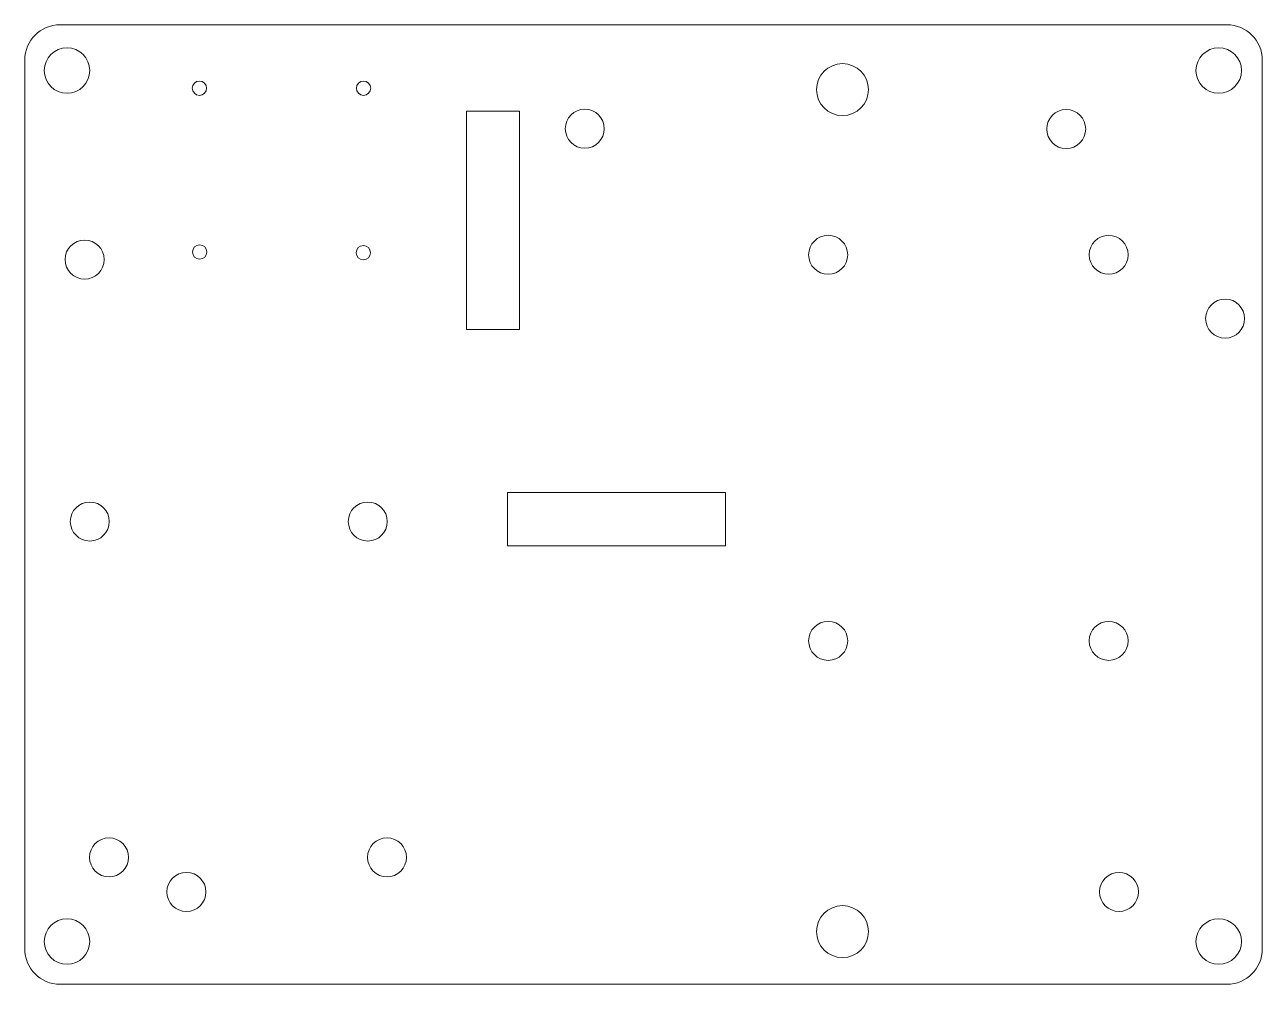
# Model space of a CAD drawing. Header units: inches. Extents: x -1.75 to 2, y -2.01 to 0.89.
import ezdxf

# ---------------------------------------------------------------- set-up
doc = ezdxf.new("R2010")
doc.units = ezdxf.units.IN
doc.header["$MEASUREMENT"] = 0
doc.layers.add('Layer 1', color=7, linetype='Continuous')

msp = doc.modelspace()

# ---------------------------------------------------------------- linework, layer by layer
at = {"layer": 'Layer 1', "color": 230, "lineweight": 9}
for centre, major_axis in [((-1.2252, 0.7009), (0, 0.0217)), ((-0.728, 0.7009), (0, 0.0217)), ((-0.0574, 0.5781), (0, 0.0591)), ((1.4013, 0.5771), (0, 0.0591)), ((-1.5731, 0.1815), (0, 0.0591)), ((0.68, 0.1959), (0, 0.0591)), ((1.53, 0.1959), (0, 0.0591)), ((1.8829, 0.0026), (0, 0.0591)), ((-1.5574, -0.6125), (0, 0.0591)), ((-0.7151, -0.6125), (0, 0.0591)), ((0.68, -0.9741), (0, 0.0591)), ((1.53, -0.9741), (0, 0.0591)), ((-1.4991, -1.6304), (0, 0.0591)), ((-0.6568, -1.6304), (0, 0.0591)), ((-1.2646, -1.7351), (0, 0.0591)), ((1.5613, -1.7351), (0, 0.0591))]:
    msp.add_ellipse(centre, major_axis=major_axis, ratio=1, dxfattribs=at)
for points, knots in [([(-1.6477, 0.8932), (-1.6477, 0.8932), (1.8885, 0.8932), (1.8885, 0.8932), (1.8885, 0.8932), (1.9473, 0.8932), (1.9954, 0.8451), (1.9954, 0.7864), (1.9954, 0.7864), (1.9954, 0.7864), (1.9954, -1.9081), (1.9954, -1.9081), (1.9954, -1.9081), (1.9954, -1.9669), (1.9473, -2.015), (1.8885, -2.015), (1.8885, -2.015), (1.8885, -2.015), (-1.6477, -2.015), (-1.6477, -2.015), (-1.6477, -2.015), (-1.7065, -2.015), (-1.7545, -1.9669), (-1.7545, -1.9081), (-1.7545, -1.9081), (-1.7545, -1.9081), (-1.7545, 0.7864), (-1.7545, 0.7864), (-1.7545, 0.7864), (-1.7545, 0.8451), (-1.7065, 0.8932), (-1.6477, 0.8932)], [0, 0, 0, 0, 0.111111, 0.111111, 0.111111, 0.111111, 0.222222, 0.222222, 0.222222, 0.222222, 0.333333, 0.333333, 0.333333, 0.333333, 0.444444, 0.444444, 0.444444, 0.444444, 0.555556, 0.555556, 0.555556, 0.555556, 0.666667, 0.666667, 0.666667, 0.666667, 0.777778, 0.777778, 0.777778, 0.777778, 1, 1, 1, 1]), ([(-1.5575, 0.7543), (-1.5575, 0.7924), (-1.5884, 0.8232), (-1.6264, 0.8232), (-1.6264, 0.8232), (-1.6645, 0.8232), (-1.6953, 0.7924), (-1.6953, 0.7543), (-1.6953, 0.7543), (-1.6953, 0.7163), (-1.6645, 0.6854), (-1.6264, 0.6854), (-1.6264, 0.6854), (-1.5884, 0.6854), (-1.5575, 0.7163), (-1.5575, 0.7543)], [0, 0, 0, 0, 0.2, 0.2, 0.2, 0.2, 0.4, 0.4, 0.4, 0.4, 0.6, 0.6, 0.6, 0.6, 1, 1, 1, 1]), ([(1.9324, 0.7543), (1.9324, 0.7924), (1.9015, 0.8232), (1.8635, 0.8232), (1.8635, 0.8232), (1.8254, 0.8232), (1.7946, 0.7924), (1.7946, 0.7543), (1.7946, 0.7543), (1.7946, 0.7163), (1.8254, 0.6854), (1.8635, 0.6854), (1.8635, 0.6854), (1.9015, 0.6854), (1.9324, 0.7163), (1.9324, 0.7543)], [0, 0, 0, 0, 0.2, 0.2, 0.2, 0.2, 0.4, 0.4, 0.4, 0.4, 0.6, 0.6, 0.6, 0.6, 1, 1, 1, 1]), ([(0.8022, 0.6966), (0.8022, 0.7401), (0.767, 0.7753), (0.7235, 0.7753), (0.7235, 0.7753), (0.68, 0.7753), (0.6447, 0.7401), (0.6447, 0.6966), (0.6447, 0.6966), (0.6447, 0.6531), (0.68, 0.6179), (0.7235, 0.6179), (0.7235, 0.6179), (0.767, 0.6179), (0.8022, 0.6531), (0.8022, 0.6966)], [0, 0, 0, 0, 0.2, 0.2, 0.2, 0.2, 0.4, 0.4, 0.4, 0.4, 0.6, 0.6, 0.6, 0.6, 1, 1, 1, 1]), ([(-0.2549, -0.0301), (-0.2549, -0.0301), (-0.4164, -0.0301), (-0.4164, -0.0301), (-0.4164, -0.0301), (-0.4164, -0.0301), (-0.4164, 0.6314), (-0.4164, 0.6314), (-0.4164, 0.6314), (-0.4164, 0.6314), (-0.2549, 0.6314), (-0.2549, 0.6314), (-0.2549, 0.6314), (-0.2549, 0.6314), (-0.2549, -0.0301), (-0.2549, -0.0301)], [0, 0, 0, 0, 0.2, 0.2, 0.2, 0.2, 0.4, 0.4, 0.4, 0.4, 0.6, 0.6, 0.6, 0.6, 1, 1, 1, 1]), ([(-1.2463, 0.2044), (-1.2463, 0.2164), (-1.2366, 0.2261), (-1.2246, 0.2261), (-1.2246, 0.2261), (-1.2127, 0.2261), (-1.203, 0.2164), (-1.203, 0.2044), (-1.203, 0.2044), (-1.203, 0.1925), (-1.2127, 0.1828), (-1.2246, 0.1828), (-1.2246, 0.1828), (-1.2366, 0.1828), (-1.2463, 0.1925), (-1.2463, 0.2044)], [0, 0, 0, 0, 0.2, 0.2, 0.2, 0.2, 0.4, 0.4, 0.4, 0.4, 0.6, 0.6, 0.6, 0.6, 1, 1, 1, 1]), ([(-0.7068, 0.2023), (-0.7068, 0.1904), (-0.7165, 0.1807), (-0.7285, 0.1807), (-0.7285, 0.1807), (-0.7404, 0.1807), (-0.7501, 0.1904), (-0.7501, 0.2023), (-0.7501, 0.2023), (-0.7501, 0.2143), (-0.7404, 0.224), (-0.7285, 0.224), (-0.7285, 0.224), (-0.7165, 0.224), (-0.7068, 0.2143), (-0.7068, 0.2023)], [0, 0, 0, 0, 0.2, 0.2, 0.2, 0.2, 0.4, 0.4, 0.4, 0.4, 0.6, 0.6, 0.6, 0.6, 1, 1, 1, 1]), ([(-0.2921, -0.6863), (-0.2921, -0.6863), (-0.2921, -0.5249), (-0.2921, -0.5249), (-0.2921, -0.5249), (-0.2921, -0.5249), (0.3693, -0.5249), (0.3693, -0.5249), (0.3693, -0.5249), (0.3693, -0.5249), (0.3693, -0.6863), (0.3693, -0.6863), (0.3693, -0.6863), (0.3693, -0.6863), (-0.2921, -0.6863), (-0.2921, -0.6863)], [0, 0, 0, 0, 0.2, 0.2, 0.2, 0.2, 0.4, 0.4, 0.4, 0.4, 0.6, 0.6, 0.6, 0.6, 1, 1, 1, 1]), ([(0.8022, -1.8555), (0.8022, -1.812), (0.767, -1.7767), (0.7235, -1.7767), (0.7235, -1.7767), (0.68, -1.7767), (0.6447, -1.812), (0.6447, -1.8555), (0.6447, -1.8555), (0.6447, -1.899), (0.68, -1.9342), (0.7235, -1.9342), (0.7235, -1.9342), (0.767, -1.9342), (0.8022, -1.899), (0.8022, -1.8555)], [0, 0, 0, 0, 0.2, 0.2, 0.2, 0.2, 0.4, 0.4, 0.4, 0.4, 0.6, 0.6, 0.6, 0.6, 1, 1, 1, 1]), ([(-1.5575, -1.8855), (-1.5575, -1.8474), (-1.5884, -1.8166), (-1.6264, -1.8166), (-1.6264, -1.8166), (-1.6645, -1.8166), (-1.6953, -1.8474), (-1.6953, -1.8855), (-1.6953, -1.8855), (-1.6953, -1.9235), (-1.6645, -1.9544), (-1.6264, -1.9544), (-1.6264, -1.9544), (-1.5884, -1.9544), (-1.5575, -1.9235), (-1.5575, -1.8855)], [0, 0, 0, 0, 0.2, 0.2, 0.2, 0.2, 0.4, 0.4, 0.4, 0.4, 0.6, 0.6, 0.6, 0.6, 1, 1, 1, 1]), ([(1.9324, -1.8855), (1.9324, -1.8474), (1.9015, -1.8166), (1.8635, -1.8166), (1.8635, -1.8166), (1.8254, -1.8166), (1.7946, -1.8474), (1.7946, -1.8855), (1.7946, -1.8855), (1.7946, -1.9235), (1.8254, -1.9544), (1.8635, -1.9544), (1.8635, -1.9544), (1.9015, -1.9544), (1.9324, -1.9235), (1.9324, -1.8855)], [0, 0, 0, 0, 0.2, 0.2, 0.2, 0.2, 0.4, 0.4, 0.4, 0.4, 0.6, 0.6, 0.6, 0.6, 1, 1, 1, 1])]:
    msp.add_open_spline(points, degree=3, knots=knots, dxfattribs=at)

doc.saveas('drawing.dxf')
